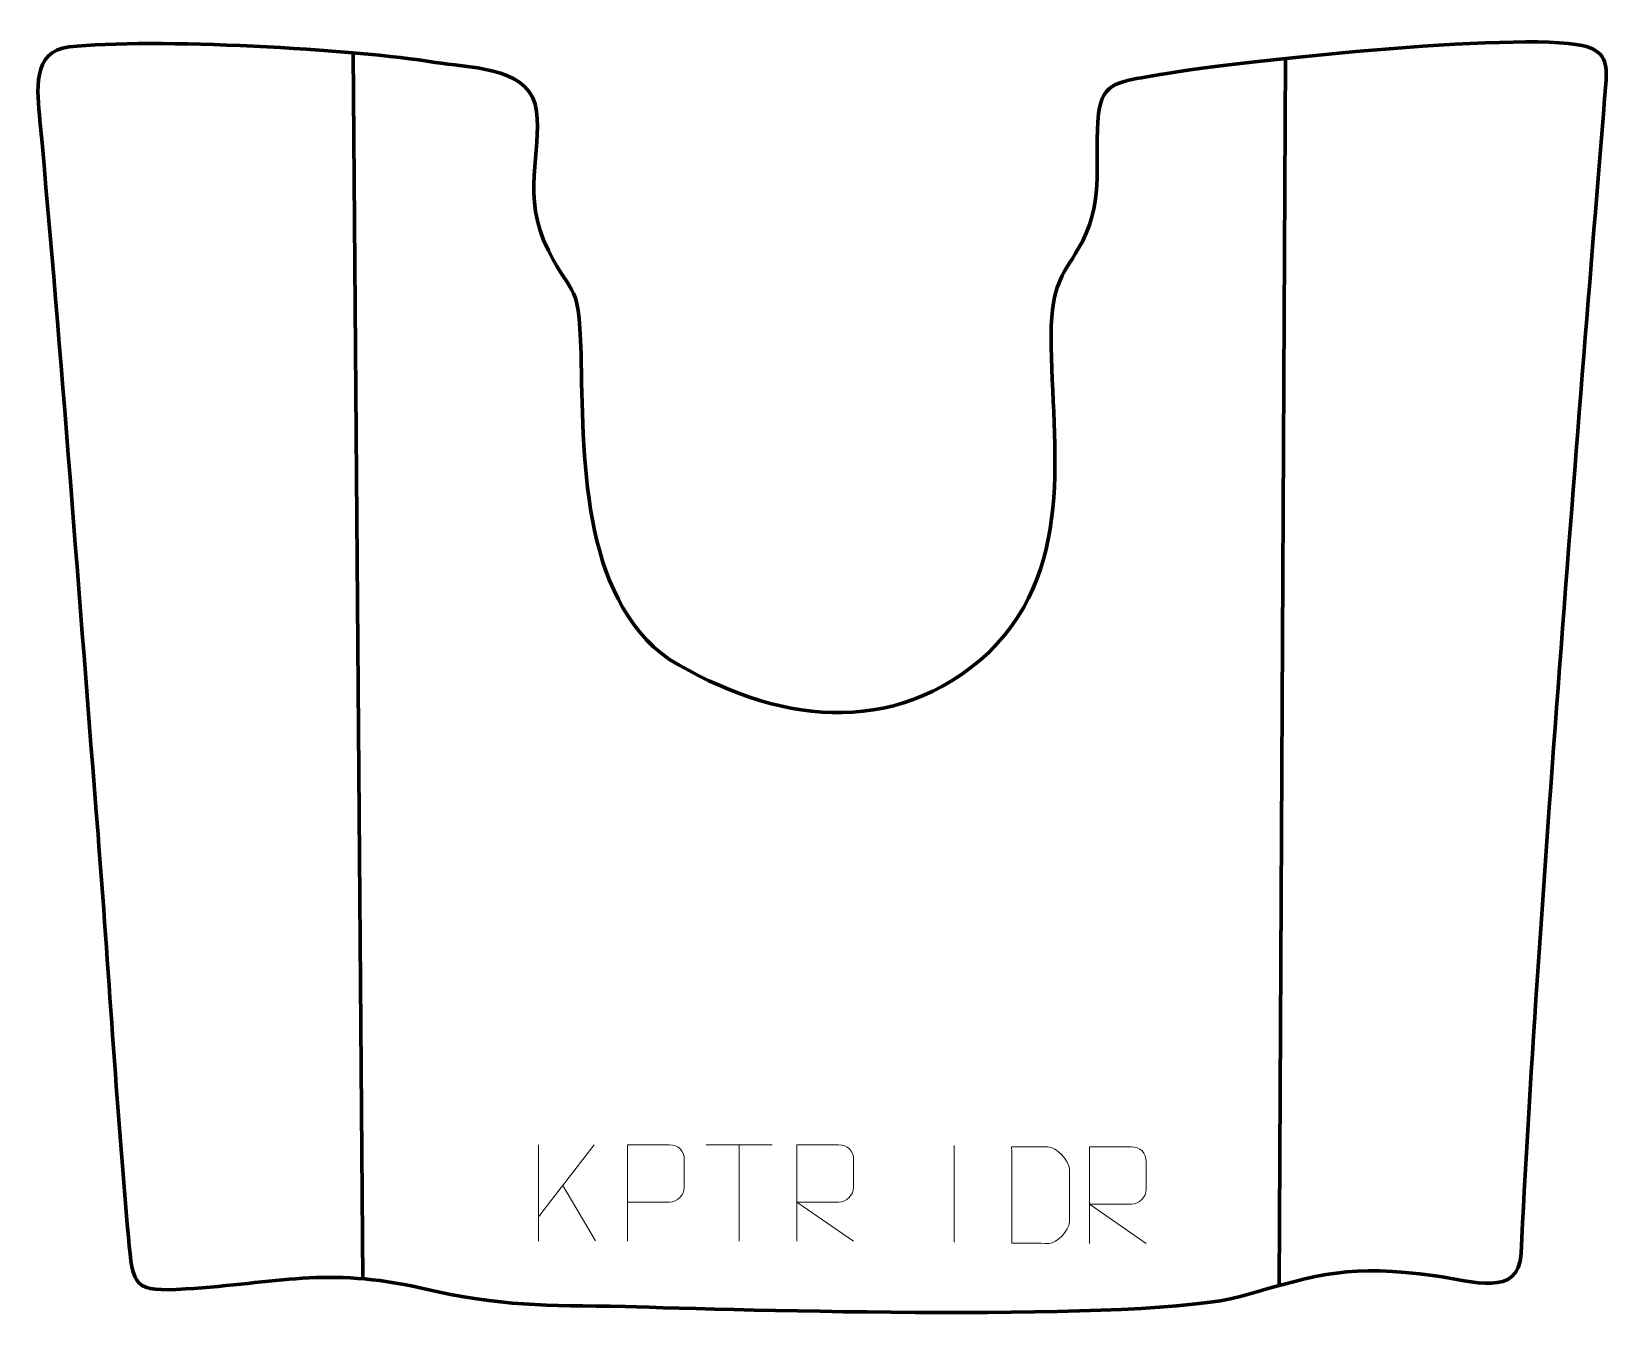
# Model space of a CAD drawing. Header units: millimetres. Extents: x -342 to 65, y 393 to 727.
import ezdxf

# ---------------------------------------------------------------- set-up
doc = ezdxf.new("R2010")
doc.units = ezdxf.units.MM
doc.header["$MEASUREMENT"] = 0
doc.layers.add('layer 2', color=7, linetype='Continuous')
doc.layers.add('layer 3', color=7, linetype='Continuous')

msp = doc.modelspace()

# ---------------------------------------------------------------- linework, layer by layer
at = {"layer": 'layer 2', "color": 142, "lineweight": 158}
for points in [[(-259.0947, 721.5582), (-259.0947, 721.5582), (-256.6353, 404.6354), (-256.6353, 404.6354)], [(-18.2181, 720.1147), (-18.2181, 720.1147), (-19.8162, 402.8891), (-19.8162, 402.8891)]]:
    msp.add_open_spline(points, degree=3, dxfattribs=at)
at = {"layer": 'layer 3', "color": 242, "lineweight": 158}
msp.add_open_spline([(-325.0676, 519.5993), (-329.9417, 581.0684), (-334.4546, 642.6594), (-340.0633, 704.0573), (-340.0633, 704.0573), (-340.7504, 711.5779), (-342.2497, 722.0229), (-332.546, 723.1044), (-332.546, 723.1044), (-311.2118, 725.4817), (-258.1912, 722.4938), (-237.9701, 719.0876), (-237.9701, 719.0876), (-230.0042, 717.7458), (-214.5693, 718.014), (-212.1243, 708.2557), (-212.1243, 708.2557), (-209.66, 698.4205), (-215.5513, 686.6457), (-209.9003, 673.09), (-209.9003, 673.09), (-202.9566, 657.5023), (-200.7797, 664.6592), (-200.2247, 643.6937), (-200.2247, 643.6937), (-199.6268, 618.3262), (-200.5636, 581.0067), (-177.4057, 564.7407), (-177.4057, 564.7407), (-150.587, 548.5655), (-119.5564, 543.7106), (-94.7794, 566.6091), (-94.7794, 566.6091), (-71.365, 589.9473), (-78.964, 621.7146), (-78.7642, 651.0036), (-78.7642, 651.0036), (-77.7678, 663.5812), (-76.0501, 663.1362), (-70.6785, 672.7544), (-70.6785, 672.7544), (-64.8065, 684.4923), (-67.7679, 694.0579), (-66.4832, 705.8667), (-66.4832, 705.8667), (-65.5742, 714.2223), (-60.2894, 714.1793), (-52.5817, 715.6093), (-52.5817, 715.6093), (-32.8306, 719.2739), (42.3951, 727.0749), (58.5243, 723.4394), (58.5243, 723.4394), (64.5121, 722.0899), (65.0366, 718.7821), (64.6109, 713.5723), (64.6109, 713.5723), (57.8945, 631.3649), (46.7279, 493.8256), (42.6982, 411.1914), (42.6982, 411.1914), (42.1376, 399.6949), (30.1824, 404.0624), (20.4653, 405.4231), (20.4653, 405.4231), (-1.5886, 408.38), (-8.7876, 406.0629), (-29.5761, 400.1322), (-29.5761, 400.1322), (-53.4197, 393.3298), (-160.8602, 396.5849), (-188.7832, 397.4546), (-188.7832, 397.4546), (-210.1679, 397.8599), (-220.0278, 397.2536), (-241.4755, 402.1855), (-241.4755, 402.1855), (-266.0377, 407.8334), (-278.5968, 403.461), (-302.4784, 402.0017), (-302.4784, 402.0017), (-315.8188, 401.1866), (-316.0333, 402.4054), (-317.2142, 415.4761), (-317.2142, 415.4761), (-320.3264, 449.9281), (-322.3265, 485.0284), (-325.0676, 519.5993)], degree=3, knots=[0, 0, 0, 0, 0.04347826, 0.04347826, 0.04347826, 0.04347826, 0.08695652, 0.08695652, 0.08695652, 0.08695652, 0.13043478, 0.13043478, 0.13043478, 0.13043478, 0.17391304, 0.17391304, 0.17391304, 0.17391304, 0.2173913, 0.2173913, 0.2173913, 0.2173913, 0.26086957, 0.26086957, 0.26086957, 0.26086957, 0.30434783, 0.30434783, 0.30434783, 0.30434783, 0.34782609, 0.34782609, 0.34782609, 0.34782609, 0.39130435, 0.39130435, 0.39130435, 0.39130435, 0.43478261, 0.43478261, 0.43478261, 0.43478261, 0.47826087, 0.47826087, 0.47826087, 0.47826087, 0.52173913, 0.52173913, 0.52173913, 0.52173913, 0.56521739, 0.56521739, 0.56521739, 0.56521739, 0.60869565, 0.60869565, 0.60869565, 0.60869565, 0.65217391, 0.65217391, 0.65217391, 0.65217391, 0.69565217, 0.69565217, 0.69565217, 0.69565217, 0.73913043, 0.73913043, 0.73913043, 0.73913043, 0.7826087, 0.7826087, 0.7826087, 0.7826087, 0.82608696, 0.82608696, 0.82608696, 0.82608696, 0.86956522, 0.86956522, 0.86956522, 0.86956522, 0.91304348, 0.91304348, 0.91304348, 0.91304348, 1, 1, 1, 1], dxfattribs=at)
at = {"layer": 'layer 3', "color": 250, "lineweight": 9}
for points in [[(-211.1892, 439.2969), (-211.1892, 439.2969), (-211.1892, 414.3433), (-211.1892, 414.3433)], [(-196.813, 439.2969), (-196.813, 439.2969), (-211.1892, 420.6572), (-211.1892, 420.6572)], [(-167.8559, 439.2445), (-167.8559, 439.2445), (-150.8687, 439.2445), (-150.8687, 439.2445)], [(-159.3621, 414.3145), (-159.3621, 414.3145), (-159.3621, 439.268), (-159.3621, 439.268)], [(-103.8303, 439.0716), (-103.8303, 439.0716), (-103.8303, 414.0975), (-103.8303, 414.0975)], [(-196.4877, 414.4391), (-196.4877, 414.4391), (-204.9582, 428.7527), (-204.9582, 428.7527)]]:
    msp.add_open_spline(points, degree=3, dxfattribs=at)
for points, knots in [([(-188.2066, 414.3143), (-188.2066, 414.3143), (-188.2066, 439.2679), (-188.2066, 439.2679), (-188.2066, 439.2679), (-184.6116, 439.2679), (-181.0163, 439.2679), (-177.4209, 439.2679), (-177.4209, 439.2679), (-175.0957, 439.23), (-173.5383, 437.7399), (-173.5425, 435.3738), (-173.5425, 435.3738), (-173.5429, 433.3381), (-173.5429, 430.2788), (-173.5425, 428.2428), (-173.5425, 428.2428), (-173.549, 426.3674), (-175.3612, 424.4255), (-177.3708, 424.4064), (-177.3708, 424.4064), (-177.3708, 424.4064), (-188.2066, 424.4064), (-188.2066, 424.4064)], [0, 0, 0, 0, 0.14285714, 0.14285714, 0.14285714, 0.14285714, 0.28571429, 0.28571429, 0.28571429, 0.28571429, 0.42857143, 0.42857143, 0.42857143, 0.42857143, 0.57142857, 0.57142857, 0.57142857, 0.57142857, 0.71428571, 0.71428571, 0.71428571, 0.71428571, 1, 1, 1, 1]), ([(-144.4539, 414.3182), (-144.4539, 414.3182), (-144.4539, 439.2717), (-144.4539, 439.2717), (-144.4539, 439.2717), (-140.8591, 439.2717), (-137.2636, 439.2717), (-133.6684, 439.2717), (-133.6684, 439.2717), (-131.3431, 439.234), (-129.7858, 437.744), (-129.7899, 435.3776), (-129.7899, 435.3776), (-129.7903, 433.3421), (-129.7903, 430.2827), (-129.7899, 428.2467), (-129.7899, 428.2467), (-129.7964, 426.3712), (-131.6087, 424.4294), (-133.6182, 424.4103), (-133.6182, 424.4103), (-133.6182, 424.4103), (-144.4539, 424.4103), (-144.4539, 424.4103), (-144.4539, 424.4103), (-144.4539, 424.4103), (-129.7992, 414.3182), (-129.7992, 414.3182)], [0, 0, 0, 0, 0.125, 0.125, 0.125, 0.125, 0.25, 0.25, 0.25, 0.25, 0.375, 0.375, 0.375, 0.375, 0.5, 0.5, 0.5, 0.5, 0.625, 0.625, 0.625, 0.625, 0.75, 0.75, 0.75, 0.75, 1, 1, 1, 1]), ([(-88.8826, 413.8155), (-86.5508, 413.8159), (-81.6006, 413.7919), (-79.2691, 413.7916), (-79.2691, 413.7916), (-77.3441, 413.6862), (-74.0255, 417.2278), (-74.0367, 419.2451), (-74.0367, 419.2451), (-74.0371, 425.0152), (-74.0371, 427.1849), (-74.0367, 432.9542), (-74.0367, 432.9542), (-74.041, 435.0923), (-77.4155, 438.7524), (-79.5679, 438.7389), (-79.5679, 438.7389), (-81.8936, 438.7389), (-86.6179, 438.7389), (-88.944, 438.7389), (-88.944, 438.7389), (-88.9436, 432.992), (-88.8823, 419.5628), (-88.8826, 413.8155)], [0, 0, 0, 0, 0.14285714, 0.14285714, 0.14285714, 0.14285714, 0.28571429, 0.28571429, 0.28571429, 0.28571429, 0.42857143, 0.42857143, 0.42857143, 0.42857143, 0.57142857, 0.57142857, 0.57142857, 0.57142857, 0.71428571, 0.71428571, 0.71428571, 0.71428571, 1, 1, 1, 1]), ([(-68.8223, 413.7874), (-68.8223, 413.7874), (-68.8223, 438.7409), (-68.8223, 438.7409), (-68.8223, 438.7409), (-65.2275, 438.7409), (-61.632, 438.7409), (-58.0368, 438.7409), (-58.0368, 438.7409), (-55.7115, 438.7032), (-54.1542, 437.2132), (-54.1583, 434.8468), (-54.1583, 434.8468), (-54.1587, 432.8113), (-54.1587, 429.7519), (-54.1583, 427.7159), (-54.1583, 427.7159), (-54.1648, 425.8404), (-55.9771, 423.8986), (-57.9866, 423.8795), (-57.9866, 423.8795), (-57.9866, 423.8795), (-68.8223, 423.8795), (-68.8223, 423.8795), (-68.8223, 423.8795), (-68.8223, 423.8795), (-54.1676, 413.7874), (-54.1676, 413.7874)], [0, 0, 0, 0, 0.125, 0.125, 0.125, 0.125, 0.25, 0.25, 0.25, 0.25, 0.375, 0.375, 0.375, 0.375, 0.5, 0.5, 0.5, 0.5, 0.625, 0.625, 0.625, 0.625, 0.75, 0.75, 0.75, 0.75, 1, 1, 1, 1])]:
    msp.add_open_spline(points, degree=3, knots=knots, dxfattribs=at)

doc.saveas('drawing.dxf')
